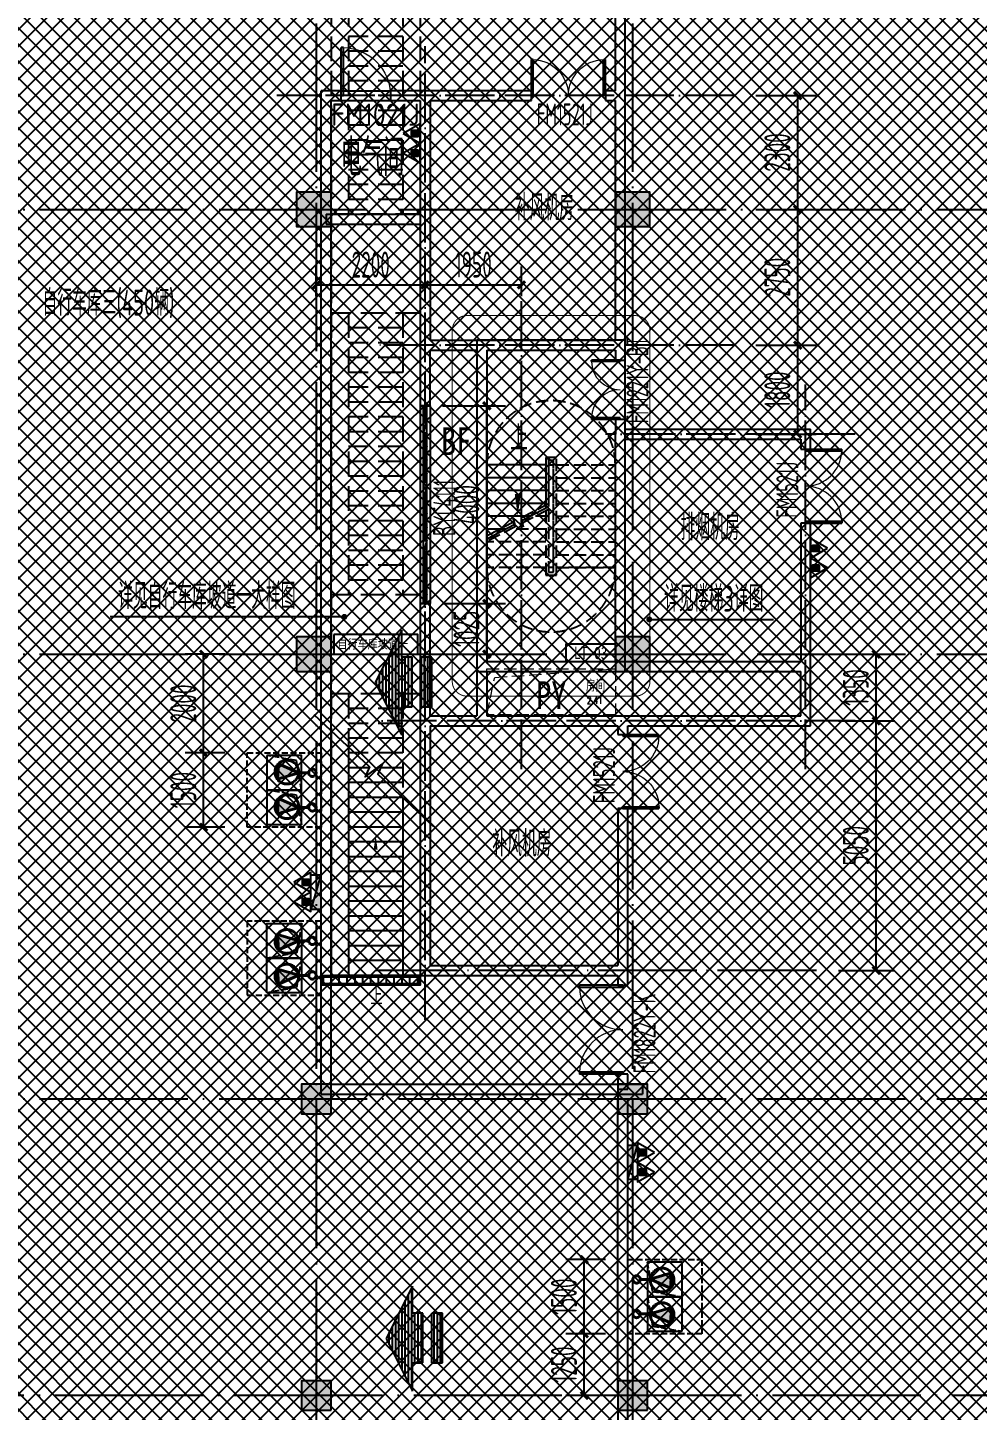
# Model space of a CAD drawing. Extents: x -473190 to 2138458, y -81875 to 2633646.
# Drawn here: x -70038 to -50824, y -31489 to -3513 of the extents above; entities that cross this region are included whole.
import ezdxf
from ezdxf.enums import TextEntityAlignment as Align

# ---------------------------------------------------------------- set-up
doc = ezdxf.new("R2010")
doc.units = 0
doc.header["$LTSCALE"] = 1000
for name, pattern in [('DASH', [0.35, 0.25, -0.1]), ('DOTE', [2.42, 2, -0.2, 0.02, -0.2]), ('排水', [1.1, 1, -0.1])]:
    doc.linetypes.add(name, pattern=pattern)
for name, color, linetype in [('03小品', 2, 'Continuous'), ('A-COLUMN', 2, 'Continuous'), ('A-ROOM_NAME', 23, 'Continuous'), ('A-STAIR', 3, 'Continuous'), ('A-WALL', 2, 'Continuous'), ('DIM_LEAD', 3, 'Continuous'), ('DIM_SYMB', 3, 'Continuous'), ('DOOR_FIRE', 4, 'Continuous'), ('DOOR_FIRE_TEXT', 7, 'Continuous'), ('DOTE', 1, 'DOTE'), ('PUB_DIM', 3, 'Continuous'), ('PUB_HATCH', 8, 'Continuous'), ('PUB_TEXT', 7, 'Continuous'), ('SPACE', 7, 'Continuous'), ('SRC-03F$0$A-SYMB-NUMB-T', 4, 'Continuous'), ('SRC-03F$0$A-WALL', 7, 'Continuous'), ('STAIR', 2, 'Continuous'), ('W-EQUIP_消火栓', 7, 'Continuous'), ('W-EQUIP_灭火器', 7, 'Continuous'), ('WINDOW', 4, 'Continuous'), ('WINDOW_TEXT', 7, 'Continuous'), ('排水', 4, 'Continuous'), ('索引线', 252, 'Continuous'), ('集水坑', 4, 'Continuous'), ('雨棚投影', 147, 'Continuous')]:
    doc.layers.add(name, color=color, linetype=linetype)
doc.layers.add('GPS-污水', color=2, linetype='排水', lineweight=40)
doc.layers.add('HOLE', color=52, linetype='Continuous', lineweight=15)
doc.styles.add('8B2_01', font='simhei.ttf', dxfattribs={"width": 0.8})
doc.styles.add('8B2_02', font='tssdeng.shx', dxfattribs={"width": 0.6, "bigfont": 'TSSDCHN.shx'})
doc.styles.add('_TCH_DIM', font='SIMPLEX', dxfattribs={"bigfont": 'GBCBIG'})
doc.styles.add('_TCH_DIM_T3', font='tssdeng.shx', dxfattribs={"width": 0.564706, "bigfont": '@@@tssdchn.shx'})
doc.styles.add('_TCH_SPACE', font='SIMPLEX', dxfattribs={"height": 5, "bigfont": 'GBCBIG'})
doc.styles.add('_TCH_WINDOW', font='tssdeng.shx', dxfattribs={"width": 0.8, "height": 3.5, "bigfont": 'tssdchn.shx'})
doc.styles.add('SRC-03F$0$ECADI-TXT', font='simplex.shx', dxfattribs={"bigfont": 'hztxt.shx'})
doc.styles.get("Standard").update_dxf_attribs({"font": 'gbenor.shx', "bigfont": 'gbcbig.shx'})
doc.dimstyles.new('_TCH_ARCH&&150', dxfattribs={"dimtxt": 525, "dimasz": 150, "dimexe": 375, "dimexo": 450, "dimgap": 150, "dimtad": 1, "dimdec": 0, "dimzin": 0, "dimdsep": 46, "dimtxsty": '_TCH_DIM_T3', "dimblk": 'ARCHTICK', "dimcen": 0.09, "dimclrt": 7, "dimazin": 2, "dimtfac": 1, "dimtdec": 0, "dimtix": 1, "dimtmove": 2, "dimatfit": 3, "dimfxl": 0, "dimtolj": 1, "dimtzin": 0, "dimarcsym": 0})
pattern_1 = [(180, (1311608.96, -1168846.2), (8e-15, -101.6), [])]

# ---------------------------------------------------------------- blocks, each defined once
blk = doc.blocks.new('自行车坡道')
at = {"layer": 'A-STAIR'}
for p, q in [((-72448, -339871), (-67495, -339871)), ((-67495, -341671), (-67495, -339871)), ((-72119, -340221), (-67495, -340221)), ((-71995, -340353), (-71995, -340221)), ((-71695, -340638), (-71695, -340221)), ((-71395, -340993), (-71395, -340221)), ((-71095, -341321), (-71095, -340221)), ((-70795, -341321), (-70795, -340221)), ((-70495, -341321), (-70495, -340221)), ((-70195, -341321), (-70195, -340221)), ((-69895, -341321), (-69895, -340221)), ((-69595, -341321), (-69595, -340221)), ((-69295, -341321), (-69295, -340221)), ((-68995, -341321), (-68995, -340221)), ((-68695, -341321), (-68695, -340221)), ((-68395, -341321), (-68395, -340221)), ((-68095, -341321), (-68095, -340221)), ((-67795, -341321), (-67795, -340221)), ((-71095, -341321), (-67495, -341321)), ((-70759, -341671), (-67495, -341671))]:
    blk.add_line(p, q, dxfattribs=at)
at = {"layer": 'DIM_SYMB'}
blk.add_lwpolyline([(-72776, -339521), (-71718, -340648), (-71513, -340560), (-71768, -340902), (-71564, -340812), (-70507, -341939)], dxfattribs=at)
at = {"layer": '雨棚投影', "color": 252, "linetype": 'DASH', "lineweight": -3, "ltscale": 2}
for p, q in [((-96295, -339871), (-72448, -339871)), ((-82895, -341671), (-82895, -339871)), ((-80895, -341671), (-80895, -339871)), ((-75195, -341671), (-75195, -339871)), ((-73195, -341671), (-73195, -339871)), ((-88595, -340221), (-82895, -340221)), ((-86495, -341321), (-86495, -340221)), ((-86195, -341321), (-86195, -340221)), ((-85895, -341321), (-85895, -340221)), ((-85595, -341321), (-85595, -340221)), ((-85295, -341321), (-85295, -340221)), ((-84995, -341321), (-84995, -340221)), ((-84695, -341321), (-84695, -340221)), ((-84395, -341321), (-84395, -340221)), ((-84095, -341321), (-84095, -340221)), ((-83795, -341321), (-83795, -340221)), ((-83495, -341321), (-83495, -340221)), ((-83195, -341321), (-83195, -340221)), ((-80895, -340221), (-75195, -340221)), ((-80595, -341321), (-80595, -340221)), ((-80295, -341321), (-80295, -340221)), ((-79995, -341321), (-79995, -340221)), ((-79695, -341321), (-79695, -340221)), ((-79395, -341321), (-79395, -340221)), ((-79095, -341321), (-79095, -340221)), ((-78795, -341321), (-78795, -340221)), ((-78495, -341321), (-78495, -340221)), ((-78195, -341321), (-78195, -340221)), ((-77895, -341321), (-77895, -340221)), ((-77595, -341321), (-77595, -340221)), ((-77295, -341321), (-77295, -340221)), ((-76995, -341321), (-76995, -340221)), ((-76695, -341321), (-76695, -340221)), ((-76395, -341321), (-76395, -340221)), ((-76095, -341321), (-76095, -340221)), ((-75795, -341321), (-75795, -340221)), ((-75495, -341321), (-75495, -340221)), ((-73195, -340221), (-72119, -340221)), ((-72895, -341321), (-72895, -340221)), ((-72595, -341321), (-72595, -340221)), ((-72295, -341321), (-72295, -340221)), ((-71995, -341321), (-71995, -340353)), ((-71695, -341321), (-71695, -340869)), ((-71395, -341321), (-71395, -340993)), ((-88595, -341321), (-82895, -341321)), ((-80895, -341321), (-75195, -341321)), ((-73195, -341321), (-71095, -341321)), ((-96295, -341671), (-70759, -341671))]:
    blk.add_line(p, q, dxfattribs=at)
blk = doc.blocks.new('$SB01_1')
h = blk.add_hatch(color=256)
h.dxf.hatch_style = 1
h.paths.add_polyline_path([(-0.381, -0.323), (0.5, 0), (-0.381, 0.323)])
h.paths.add_polyline_path([(0, 0), (0.002, 0), (0.002, 0.001), (0, 0.001)], flags=24)
h.paths.add_polyline_path([(0, -0.002), (0.003, -0.002), (0.003, -0.001), (0, -0.001)], flags=24)
h.paths.add_polyline_path([(0, -0.003), (0.003, -0.003), (0.003, -0.002), (0, -0.002)], flags=24)
for p, q in [((0.5, 0), (-0.381, 0.323)), ((-0.381, 0.323), (-0.381, -0.323)), ((0.5, 0), (-0.381, -0.323))]:
    blk.add_line(p, q)
blk.add_circle((0, 0), 0.5)
at = {"flags": 1}
for tag, p in [('UNIT', (0, 0)), ('SPEC', (0, -0.002)), ('WHAT', (0, -0.003))]:
    blk.add_attdef(tag, p, '', height=0.001, dxfattribs=at)
blk = doc.blocks.new('人防集水坑')
at = {"layer": 'GPS-污水', "linetype": '排水'}
for p, q in [((307486, 701151), (307284, 701151)), ((307486, 700451), (307284, 700451))]:
    blk.add_line(p, q, dxfattribs=at)
for centre in [(307561, 701151), (307561, 700451)]:
    blk.add_circle(centre, 75, dxfattribs=at)
at = {"layer": '集水坑', "linetype": 'DASH', "ltscale": 0.5}
blk.add_lwpolyline([(306241, 700051), (306241, 701551), (307741, 701551), (307741, 700051)], close=True, dxfattribs=at)
at = {"layer": '集水坑', "linetype": 'Continuous', "ltscale": 0.5}
for points in [[(306641, 701501), (306641, 700801), (307341, 700801), (307341, 701501)], [(306641, 700801), (306641, 700101), (307341, 700101), (307341, 700801)]]:
    blk.add_lwpolyline(points, close=True, dxfattribs=at)
at = {"layer": '集水坑', "linetype": 'DASH', "ltscale": 0.5}
for points in [[(307341, 700801), (307237, 701397), (306641, 701501)], [(307347, 700101), (307243, 700697), (306647, 700801)]]:
    blk.add_lwpolyline(points, dxfattribs=at)
at = {"layer": 'GPS-污水', "linetype": '排水', "xscale": -480.0000000000002, "yscale": 480.0000000000002, "zscale": 480.0000000000002, "rotation": 176.2535374729293}
for p in [(307045, 701164, 0), (307045, 700464, 0)]:
    blk.add_blockref('$SB01_1', p, dxfattribs=at)
blk = doc.blocks.new('_ArchTick')
at = {"color": 0, "linetype": 'ByBlock', "const_width": 0.4}
blk.add_lwpolyline([(-0.5, -0.5), (0.5, 0.5)], dxfattribs=at)
blk = doc.blocks.new('*D5203')
at = {"layer": 'Defpoints', "color": 0, "transparency": 16777216}
for p in [(30705, -215668), (31584, -215668), (31584, -217168)]:
    blk.add_point(p, dxfattribs=at)
at = {"layer": 'PUB_DIM', "color": 0, "lineweight": -2, "transparency": 16777216}
for p, q in [((31134, -215668), (30330, -215668)), ((30705, -217168), (30705, -215668)), ((31134, -217168), (30330, -217168))]:
    blk.add_line(p, q, dxfattribs=at)
at = {"layer": 'PUB_DIM', "color": 0, "lineweight": -2, "transparency": 16777216, "xscale": 150, "yscale": 150, "zscale": 150}
for p, rotation in [((30705, -215668), 90), ((30705, -217168), 270)]:
    blk.add_blockref('_ArchTick', p, dxfattribs=dict(at, rotation=rotation))
at = {"layer": 'PUB_DIM', "color": 7, "transparency": 16777216, "insert": (30292, -216418), "char_height": 525, "attachment_point": 5, "rotation": 90, "style": '_TCH_DIM_T3'}
blk.add_mtext('\\A1;1500', dxfattribs=at)
blk = doc.blocks.new('*D5204')
at = {"layer": 'Defpoints', "color": 0, "transparency": 16777216}
for p in [(30705, -217168), (31584, -217168), (31584, -218418)]:
    blk.add_point(p, dxfattribs=at)
at = {"layer": 'PUB_DIM', "color": 0, "lineweight": -2, "transparency": 16777216}
for p, q in [((31134, -217168), (30330, -217168)), ((30705, -218418), (30705, -217168)), ((31134, -218418), (30330, -218418))]:
    blk.add_line(p, q, dxfattribs=at)
at = {"layer": 'PUB_DIM', "color": 0, "lineweight": -2, "transparency": 16777216, "xscale": 150, "yscale": 150, "zscale": 150}
for p, rotation in [((30705, -217168), 90), ((30705, -218418), 270)]:
    blk.add_blockref('_ArchTick', p, dxfattribs=dict(at, rotation=rotation))
at = {"layer": 'PUB_DIM', "color": 7, "transparency": 16777216, "insert": (30292, -217793), "char_height": 525, "attachment_point": 5, "rotation": 90, "style": '_TCH_DIM_T3'}
blk.add_mtext('\\A1;1250', dxfattribs=at)
blk = doc.blocks.new('*D5205')
at = {"layer": 'Defpoints', "color": 0, "transparency": 16777216}
for p in [(23004, -203418), (23884, -203418), (23884, -205418)]:
    blk.add_point(p, dxfattribs=at)
at = {"layer": 'PUB_DIM', "color": 0, "lineweight": -2, "transparency": 16777216}
for p, q in [((23434, -203418), (22629, -203418)), ((23004, -205418), (23004, -203418)), ((23434, -205418), (22629, -205418))]:
    blk.add_line(p, q, dxfattribs=at)
at = {"layer": 'PUB_DIM', "color": 0, "lineweight": -2, "transparency": 16777216, "xscale": 150, "yscale": 150, "zscale": 150}
for p, rotation in [((23004, -203418), 90), ((23004, -205418), 270)]:
    blk.add_blockref('_ArchTick', p, dxfattribs=dict(at, rotation=rotation))
at = {"layer": 'PUB_DIM', "color": 7, "transparency": 16777216, "insert": (22591, -204418), "char_height": 525, "attachment_point": 5, "rotation": 90, "style": '_TCH_DIM_T3'}
blk.add_mtext('\\A1;2000', dxfattribs=at)
blk = doc.blocks.new('*D5206')
at = {"layer": 'Defpoints', "color": 0, "transparency": 16777216}
for p in [(23004, -205418), (23884, -205418), (23884, -206918)]:
    blk.add_point(p, dxfattribs=at)
at = {"layer": 'PUB_DIM', "color": 0, "lineweight": -2, "transparency": 16777216}
for p, q in [((23434, -205418), (22629, -205418)), ((23004, -206918), (23004, -205418)), ((23434, -206918), (22629, -206918))]:
    blk.add_line(p, q, dxfattribs=at)
at = {"layer": 'PUB_DIM', "color": 0, "lineweight": -2, "transparency": 16777216, "xscale": 150, "yscale": 150, "zscale": 150}
for p, rotation in [((23004, -205418), 90), ((23004, -206918), 270)]:
    blk.add_blockref('_ArchTick', p, dxfattribs=dict(at, rotation=rotation))
at = {"layer": 'PUB_DIM', "color": 7, "transparency": 16777216, "insert": (22591, -206168), "char_height": 525, "attachment_point": 5, "rotation": 90, "style": '_TCH_DIM_T3'}
blk.add_mtext('\\A1;1500', dxfattribs=at)
blk = doc.blocks.new('TH66')
h = blk.add_hatch()
h.set_pattern_fill('ANSI31', color=246, scale=64, angle=135, style=0)
h.set_pattern_definition(pattern_1)
h.paths.add_polyline_path([(1277447, 511619), (1277447, 511948), (1278305, 511948), (1276651, 512782), (1274986, 511948), (1275880, 511948), (1275880, 511619)])
h = blk.add_hatch()
h.set_pattern_fill('ANSI31', color=246, scale=64, angle=135, style=0)
h.set_pattern_definition(pattern_1)
h.paths.add_polyline_path([(1277447, 510999), (1277447, 511335), (1275880, 511335), (1275880, 510999)])
at = {"color": 2}
for p, q in [((1276651, 512782), (1274986, 511948)), ((1278305, 511948), (1276651, 512782)), ((1274986, 511948), (1275880, 511948)), ((1275880, 511948), (1275880, 511619)), ((1277447, 511948), (1278305, 511948)), ((1277447, 511619), (1277447, 511948)), ((1275880, 511619), (1277447, 511619)), ((1275880, 511335), (1277447, 511335)), ((1275880, 511335), (1275880, 510999)), ((1277447, 510999), (1277447, 511335)), ((1275880, 510999), (1277447, 510999))]:
    blk.add_line(p, q, dxfattribs=at)
blk = doc.blocks.new('A$C145B3C7C')
at = {"xscale": 0.6400000000000001, "yscale": 0.6400000000000001, "zscale": 0.6400000000000001, "rotation": 90}
for p in [(348523, -994783), (348743, -1008057)]:
    blk.add_blockref('TH66', p, dxfattribs=at)
blk = doc.blocks.new('A$C4F5A101F')
at = {"layer": 'DOTE', "color": 127, "linetype": 'DOTE', "ltscale": 1.5}
for p, q in [((-266839.7, 16373.7), (-266839.7, -213765.2)), ((-260439.7, 16373.7), (-260439.7, -213765.2)), ((-167489.7, -189257.4), (-297848.4, -189257.4))]:
    blk.add_line(p, q, dxfattribs=at)
at = {"layer": 'DOTE', "color": 16, "linetype": 'DOTE', "ltscale": 1.5}
for p, q in [((-297848.4, -165257.4), (-173939.7, -165257.4)), ((-297848.4, -174257.4), (-173939.7, -174257.4)), ((-297848.4, -183257.4), (-173939.7, -183257.4))]:
    blk.add_line(p, q, dxfattribs=at)
blk = doc.blocks.new('SRC-03F$0$ECADI-TAG-CODE')
at = {"layer": 'SRC-03F$0$A-SYMB-NUMB-T', "color": 1}
blk.add_lwpolyline([(3.41, 8.1), (13.41, 8.1), (13.41, 4.6), (3.41, 4.6)], close=True, dxfattribs=at)
at = {"layer": 'SRC-03F$0$A-SYMB-NUMB-T', "style": 'SRC-03F$0$ECADI-TXT', "width": 0.7}
blk.add_attdef('CODE', text='', height=2.5, dxfattribs=at).set_placement((8.41, 6.35), align=Align.MIDDLE_CENTER)
blk = doc.blocks.new('*D5486')
at = {"layer": 'Defpoints', "color": 0, "transparency": 16777216}
for p in [(-730, -151050), (564, -151050), (-730, -152850)]:
    blk.add_point(p, dxfattribs=at)
at = {"layer": 'PUB_DIM', "color": 0, "lineweight": -2, "transparency": 16777216}
for p, q in [((-280, -151050), (939, -151050)), ((564, -152850), (564, -151050)), ((-280, -152850), (939, -152850))]:
    blk.add_line(p, q, dxfattribs=at)
at = {"layer": 'PUB_DIM', "color": 0, "lineweight": -2, "transparency": 16777216, "xscale": 150, "yscale": 150, "zscale": 150}
for p, rotation in [((564, -151050), 90), ((564, -152850), 270)]:
    blk.add_blockref('_ArchTick', p, dxfattribs=dict(at, rotation=rotation))
at = {"layer": 'PUB_DIM', "color": 7, "transparency": 16777216, "insert": (152, -151950), "char_height": 525, "attachment_point": 5, "rotation": 90, "style": '_TCH_DIM_T3'}
blk.add_mtext('\\A1;1800', dxfattribs=at)
blk = doc.blocks.new('*D5487')
at = {"layer": 'Defpoints', "color": 0, "transparency": 16777216}
for p in [(-730, -148300), (564, -148300), (-730, -151050)]:
    blk.add_point(p, dxfattribs=at)
at = {"layer": 'PUB_DIM', "color": 0, "lineweight": -2, "transparency": 16777216}
for p, q in [((-280, -148300), (939, -148300)), ((564, -151050), (564, -148300)), ((-280, -151050), (939, -151050))]:
    blk.add_line(p, q, dxfattribs=at)
at = {"layer": 'PUB_DIM', "color": 0, "lineweight": -2, "transparency": 16777216, "xscale": 150, "yscale": 150, "zscale": 150}
for p, rotation in [((564, -148300), 90), ((564, -151050), 270)]:
    blk.add_blockref('_ArchTick', p, dxfattribs=dict(at, rotation=rotation))
at = {"layer": 'PUB_DIM', "color": 7, "transparency": 16777216, "insert": (152, -149675), "char_height": 525, "attachment_point": 5, "rotation": 90, "style": '_TCH_DIM_T3'}
blk.add_mtext('\\A1;2750', dxfattribs=at)
blk = doc.blocks.new('*D5488')
at = {"layer": 'Defpoints', "color": 0, "transparency": 16777216}
for p in [(-730, -146000), (564, -146000), (-730, -148300)]:
    blk.add_point(p, dxfattribs=at)
at = {"layer": 'PUB_DIM', "color": 0, "lineweight": -2, "transparency": 16777216}
for p, q in [((-280, -146000), (939, -146000)), ((564, -148300), (564, -146000)), ((-280, -148300), (939, -148300))]:
    blk.add_line(p, q, dxfattribs=at)
at = {"layer": 'PUB_DIM', "color": 0, "lineweight": -2, "transparency": 16777216, "xscale": 150, "yscale": 150, "zscale": 150}
for p, rotation in [((564, -146000), 90), ((564, -148300), 270)]:
    blk.add_blockref('_ArchTick', p, dxfattribs=dict(at, rotation=rotation))
at = {"layer": 'PUB_DIM', "color": 7, "transparency": 16777216, "insert": (152, -147150), "char_height": 525, "attachment_point": 5, "rotation": 90, "style": '_TCH_DIM_T3'}
blk.add_mtext('\\A1;2300', dxfattribs=at)
blk = doc.blocks.new('*D5489')
at = {"layer": 'Defpoints', "color": 0, "transparency": 16777216}
for p in [(941, -157300), (2153, -157300), (941, -158650)]:
    blk.add_point(p, dxfattribs=at)
at = {"layer": 'PUB_DIM', "color": 0, "lineweight": -2, "transparency": 16777216}
for p, q in [((1391, -157300), (2528, -157300)), ((2153, -158650), (2153, -157300)), ((1391, -158650), (2528, -158650))]:
    blk.add_line(p, q, dxfattribs=at)
at = {"layer": 'PUB_DIM', "color": 0, "lineweight": -2, "transparency": 16777216, "xscale": 150, "yscale": 150, "zscale": 150}
for p, rotation in [((2153, -157300), 90), ((2153, -158650), 270)]:
    blk.add_blockref('_ArchTick', p, dxfattribs=dict(at, rotation=rotation))
at = {"layer": 'PUB_DIM', "color": 7, "transparency": 16777216, "insert": (1740, -157975), "char_height": 525, "attachment_point": 5, "rotation": 90, "style": '_TCH_DIM_T3'}
blk.add_mtext('\\A1;1350', dxfattribs=at)
blk = doc.blocks.new('*D5490')
at = {"layer": 'Defpoints', "color": 0, "transparency": 16777216}
for p in [(941, -158650), (2153, -158650), (941, -163700)]:
    blk.add_point(p, dxfattribs=at)
at = {"layer": 'PUB_DIM', "color": 0, "lineweight": -2, "transparency": 16777216}
for p, q in [((1391, -158650), (2528, -158650)), ((2153, -163700), (2153, -158650)), ((1391, -163700), (2528, -163700))]:
    blk.add_line(p, q, dxfattribs=at)
at = {"layer": 'PUB_DIM', "color": 0, "lineweight": -2, "transparency": 16777216, "xscale": 150, "yscale": 150, "zscale": 150}
for p, rotation in [((2153, -158650), 90), ((2153, -163700), 270)]:
    blk.add_blockref('_ArchTick', p, dxfattribs=dict(at, rotation=rotation))
at = {"layer": 'PUB_DIM', "color": 7, "transparency": 16777216, "insert": (1740, -161175), "char_height": 525, "attachment_point": 5, "rotation": 90, "style": '_TCH_DIM_T3'}
blk.add_mtext('\\A1;5050', dxfattribs=at)
blk = doc.blocks.new('*D5491')
at = {"layer": 'Defpoints', "color": 0, "transparency": 16777216}
for p in [(-6975, -149829), (-9175, -150505), (-6975, -150505)]:
    blk.add_point(p, dxfattribs=at)
at = {"layer": 'PUB_DIM', "color": 0, "lineweight": -2, "transparency": 16777216}
for p, q in [((-9175, -150055), (-9175, -149454)), ((-6975, -150055), (-6975, -149454)), ((-9175, -149829), (-6975, -149829))]:
    blk.add_line(p, q, dxfattribs=at)
at = {"layer": 'PUB_DIM', "color": 0, "lineweight": -2, "transparency": 16777216, "xscale": 150, "yscale": 150, "zscale": 150, "rotation": 180}
blk.add_blockref('_ArchTick', (-9175, -149829), dxfattribs=at)
at = {"layer": 'PUB_DIM', "color": 0, "lineweight": -2, "transparency": 16777216, "xscale": 150, "yscale": 150, "zscale": 150}
blk.add_blockref('_ArchTick', (-6975, -149829), dxfattribs=at)
at = {"layer": 'PUB_DIM', "color": 7, "transparency": 16777216, "insert": (-8075, -149417), "char_height": 525, "attachment_point": 5, "style": '_TCH_DIM_T3'}
blk.add_mtext('\\A1;2200', dxfattribs=at)
blk = doc.blocks.new('*D5492')
at = {"layer": 'Defpoints', "color": 0, "transparency": 16777216}
for p in [(-5025, -149829), (-6975, -150505), (-5025, -150505)]:
    blk.add_point(p, dxfattribs=at)
at = {"layer": 'PUB_DIM', "color": 0, "lineweight": -2, "transparency": 16777216}
for p, q in [((-6975, -150055), (-6975, -149454)), ((-5025, -150055), (-5025, -149454)), ((-6975, -149829), (-5025, -149829))]:
    blk.add_line(p, q, dxfattribs=at)
at = {"layer": 'PUB_DIM', "color": 0, "lineweight": -2, "transparency": 16777216, "xscale": 150, "yscale": 150, "zscale": 150, "rotation": 180}
blk.add_blockref('_ArchTick', (-6975, -149829), dxfattribs=at)
at = {"layer": 'PUB_DIM', "color": 0, "lineweight": -2, "transparency": 16777216, "xscale": 150, "yscale": 150, "zscale": 150}
blk.add_blockref('_ArchTick', (-5025, -149829), dxfattribs=at)
at = {"layer": 'PUB_DIM', "color": 7, "transparency": 16777216, "insert": (-6000, -149417), "char_height": 525, "attachment_point": 5, "style": '_TCH_DIM_T3'}
blk.add_mtext('\\A1;1950', dxfattribs=at)
blk = doc.blocks.new('*D5593')
at = {"layer": 'Defpoints', "color": 0, "transparency": 16777216}
for p in [(-7075, -152275), (-5725, -152275), (-7075, -156275)]:
    blk.add_point(p, dxfattribs=at)
at = {"layer": 'PUB_DIM', "color": 0, "lineweight": -2, "transparency": 16777216}
for p, q in [((-6625, -152275), (-5350, -152275)), ((-5725, -156275), (-5725, -152275)), ((-6625, -156275), (-5350, -156275))]:
    blk.add_line(p, q, dxfattribs=at)
at = {"layer": 'PUB_DIM', "color": 0, "lineweight": -2, "transparency": 16777216, "xscale": 150, "yscale": 150, "zscale": 150}
for p, rotation in [((-5725, -152275), 90), ((-5725, -156275), 270)]:
    blk.add_blockref('_ArchTick', p, dxfattribs=dict(at, rotation=rotation))
at = {"layer": 'PUB_DIM', "color": 7, "transparency": 16777216, "insert": (-6138, -154275), "char_height": 525, "attachment_point": 5, "rotation": 90, "style": '_TCH_DIM_T3'}
blk.add_mtext('\\A1;4000', dxfattribs=at)
blk = doc.blocks.new('*D5594')
at = {"layer": 'Defpoints', "color": 0, "transparency": 16777216}
for p in [(-7075, -156275), (-5725, -156275), (-7075, -157300)]:
    blk.add_point(p, dxfattribs=at)
at = {"layer": 'PUB_DIM', "color": 0, "lineweight": -2, "transparency": 16777216}
for p, q in [((-6625, -156275), (-5350, -156275)), ((-5725, -156275), (-5725, -156125)), ((-5725, -157300), (-5725, -156275)), ((-6625, -157300), (-5350, -157300)), ((-5725, -157300), (-5725, -157450))]:
    blk.add_line(p, q, dxfattribs=at)
at = {"layer": 'PUB_DIM', "color": 0, "lineweight": -2, "transparency": 16777216, "xscale": 150, "yscale": 150, "zscale": 150}
for p, rotation in [((-5725, -156275), 270), ((-5725, -157300), 90)]:
    blk.add_blockref('_ArchTick', p, dxfattribs=dict(at, rotation=rotation))
at = {"layer": 'PUB_DIM', "color": 7, "transparency": 16777216, "insert": (-6138, -156788), "char_height": 525, "attachment_point": 5, "rotation": 90, "style": '_TCH_DIM_T3'}
blk.add_mtext('\\A1;1025', dxfattribs=at)
blk = doc.blocks.new('A$C5C451EB0')
at = {"layer": '03小品'}
h = blk.add_hatch(dxfattribs=at)
h.set_pattern_fill('ANSI31', color=8, scale=100, angle=495, style=0)
h.set_pattern_definition([(180, (-767005.92, 3086967.97), (-1e-13, -158.75), [])])
h.paths.add_polyline_path([(-170, -170), (-30, -170), (-30, 1770), (-170, 1770)])
at = {"layer": '03小品', "color": 4}
blk.add_lwpolyline([(0, 367), (0, -200), (-200, -200), (-200, 1800), (0, 1800), (0, 367)], dxfattribs=at)
blk.add_lwpolyline([(-30, 367), (-30, -170), (-170, -170), (-170, 1770), (-30, 1770)], close=True, dxfattribs=at)
at = {"layer": '雨棚投影', "linetype": 'DASH', "lineweight": -3, "ltscale": 2}
blk.add_line((0, 1800), (0, -200), dxfattribs=at)
blk = doc.blocks.new('$TwtSys$00000434')
for p, q in [((-0.5, 0.5), (-0.5, -0.5)), ((-0.5, -0.5), (0.5, 0.5)), ((0.5, 0.5), (-0.5, 0.5)), ((0.5, -0.5), (0.5, 0.5)), ((-0.5, -0.5), (0.5, -0.5))]:
    blk.add_line(p, q)
blk.add_solid([(0.5, -0.5), (0.5, 0.5), (-0.5, -0.5)])
blk = doc.blocks.new('$TwtSys$00000546')
h = blk.add_hatch()
h.set_pattern_fill('ANSI31', color=256, scale=200, style=0)
h.set_pattern_definition([(45, (-38543.802, -6670.83), (-17.67767, 17.67767), [])])
h.paths.add_polyline_path([(-65, 174), (65, 174), (65, 44), (-65, 44)])
for points in [[(0, 344), (-198, 0), (198, 0)], [(-65, 174), (65, 174), (65, 44), (-65, 44)]]:
    blk.add_lwpolyline(points, close=True)
blk = doc.blocks.new('_FZH')
blk.add_lwpolyline([(-0.5, -0.5), (0.5, -0.5), (0.5, 0.5), (-0.5, 0.5)], close=True)
at = {"layer": 'PUB_HATCH'}
blk.add_solid([(-0.5, -0.5), (0.5, -0.5), (-0.5, 0.5), (0.5, 0.5)], dxfattribs=at)
blk = doc.blocks.new('zzzzzzzzzzzzzzzz')
at = {"layer": 'A-COLUMN', "rotation": 90}
for p, xscale, yscale, zscale in [((-82159, -337260), 700, 700, 700), ((-75709, -337260), 700, 700, 700), ((-82159, -346260), 700, 700, 700), ((-75709, -346260), 700, 700, 700), ((-82109, -355260), 600, 600, 600), ((-75709, -355260), 600, 600, 600), ((-82109, -361260), 600, 600, 600), ((-75709, -361260), 600, 600, 600)]:
    blk.add_blockref('_FZH', p, dxfattribs=dict(at, xscale=xscale, yscale=yscale, zscale=zscale))
blk = doc.blocks.new('A$C11751E51')
at = {"layer": 'HOLE', "linetype": 'DASH'}
blk.add_lwpolyline([(-124781.5, -45472.6), (-127381.5, -45472.6), (-127381.5, -44547.6), (-124781.5, -44547.6)], close=True, dxfattribs=at)
blk.add_lwpolyline([(-127381.5, -45472.6), (-127223, -44718.5), (-124781.5, -44547.6)], dxfattribs=at)
at = {"layer": 'SPACE', "style": '_TCH_SPACE'}
blk.add_text('房间', height=241.13, dxfattribs=at).set_placement((-125374.6, -45005.4))
at = {"layer": 'SPACE', "style": '_TCH_SPACE', "width": 0.705882}
blk.add_text('2.41', height=148.75, dxfattribs=at).set_placement((-125359.2, -45254.7))
blk = doc.blocks.new('ADFASDF')
h = blk.add_hatch()
h.set_pattern_fill('ANSI37', color=8, scale=150)
h.set_pattern_definition([(45, (0, 0), (-168.3798, 168.3798), []), (135, (0, 0), (-168.3798, -168.3798), [])])
h.paths.add_polyline_path([(521397, 239186), (521397, 224886), (539697, 224886), (539697, 169261), (524947, 169261), (524947, 171211), (527822, 171211), (527922, 176611), (501318, 176611), (501125, 109884), (530547, 109887), (530547, 107449), (538188, 100503), (536147, 98236), (540086, 94690), (517812, 69953), (517812, 59790), (482108, 20136), (405247, 20136), (405247, 26086), (391997, 40436), (391997, 64736), (399997, 64738), (399997, 239186), (409022, 239186)])
blk = doc.blocks.new('$DorLib2D$00000002')
for p, q in [((-0.5, 0), (-0.5, 0.4875)), ((-0.475, 0.4875), (-0.5, 0.4875)), ((-0.475, 0), (-0.475, 0.4875)), ((0.475, 0), (0.475, 0.4875)), ((0.475, 0.4875), (0.5, 0.4875)), ((0.5, 0), (0.5, 0.4875)), ((-0.5, 0), (-0.475, 0)), ((0.5, 0), (0.475, 0))]:
    blk.add_line(p, q)
at = {"lineweight": 13}
for centre, start, end in [((-0.4875, 0), 0, 88.53072), ((0.4875, 0), 91.46928, 180)]:
    blk.add_arc(centre, 0.4875, start, end, dxfattribs=at)
blk = doc.blocks.new('$DorLib2D$00000001')
for p, q in [((0.45, 0.975), (0.5, 0.975)), ((0.45, 0), (0.45, 0.975)), ((0.5, 0), (0.5, 0.975)), ((0.5, 0), (0.45, 0))]:
    blk.add_line(p, q)
at = {"lineweight": 13}
blk.add_arc((0.475, 0), 0.975, 91.4693, 180, dxfattribs=at)
blk = doc.blocks.new('$WINLIB2D$00000039')
at = {"color": 0}
for points in [[(-0.5, 0.5), (-0.5, -0.5)], [(0.5, 0.5), (-0.5, 0.5)], [(0.5, -0.5), (0.5, 0.5)], [(-0.5, 0.1667), (0.5, 0.1667)], [(-0.3839, -0.1667), (-0.448, 0.1667)], [(-0.3159, -0.1667), (-0.38, 0.1667)], [(-0.2479, -0.1667), (-0.312, 0.1667)], [(-0.1799, -0.1667), (-0.244, 0.1667)], [(-0.1119, -0.1667), (-0.176, 0.1667)], [(-0.0439, -0.1667), (-0.108, 0.1667)], [(0.0241, -0.1667), (-0.04, 0.1667)], [(0.0921, -0.1667), (0.028, 0.1667)], [(0.16, -0.1667), (0.0959, 0.1667)], [(0.228, -0.1667), (0.1639, 0.1667)], [(0.296, -0.1667), (0.2319, 0.1667)], [(0.364, -0.1667), (0.2999, 0.1667)], [(0.432, -0.1667), (0.3679, 0.1667)], [(0.5, -0.1667), (0.4359, 0.1667)], [(-0.4519, -0.1667), (-0.5, 0.0836)], [(-0.5, -0.1667), (0.5, -0.1667)], [(0.5, -0.5), (-0.5, -0.5)]]:
    blk.add_lwpolyline(points, dxfattribs=at)
blk = doc.blocks.new('A$C3672542B')
at = {"layer": '排水', "color": 3, "linetype": 'DASH'}
for points in [[(22643.2, -204177.7, 0, 0, 0), (23355.1, -204889.6, 160, 0, 0), (23779.3, -205313.9, 0, 0, 0)], [(22643.2, -208158.7, 0, 0, 0), (23355.1, -207446.8, 160, 0, 0), (23779.3, -207022.6, 0, 0, 0)], [(34324.2, -214427.7, 0, 0, 0), (33612.3, -215139.6, 160, 0, 0), (33188.1, -215563.9, 0, 0, 0)], [(34324.2, -218408.7, 0, 0, 0), (33612.3, -217696.8, 160, 0, 0), (33188.1, -217272.6, 0, 0, 0)]]:
    blk.add_lwpolyline(points, format="xyseb", dxfattribs=at)
at = {"layer": '集水坑', "linetype": 'Continuous'}
blk.add_blockref('人防集水坑', (-282357.4, -906968.9), dxfattribs=at)
at = {"layer": '集水坑', "linetype": 'Continuous', "xscale": -1, "rotation": 180}
blk.add_blockref('人防集水坑', (-282357.4, 491232.5), dxfattribs=at)
at = {"layer": '集水坑', "linetype": 'Continuous', "rotation": 179.9999999999999}
blk.add_blockref('人防集水坑', (339324.7, 484382.5), dxfattribs=at)
at = {"layer": 'PUB_DIM'}
for p1, p2, distance, picture, middle in [((23883.7, -205418.2), (23883.7, -203418.2), 879.7, '*D5205', (22591.5, -204418.2)), ((23883.7, -206918.2), (23883.7, -205418.2), 879.7, '*D5206', (22591.5, -206168.2)), ((31583.7, -217168.2), (31583.7, -215668.2), 878.7, '*D5203', (30292.5, -216418.2)), ((31583.7, -218418.2), (31583.7, -217168.2), 878.7, '*D5204', (30292.5, -217793.2))]:
    dim = blk.add_aligned_dim(p1=p1, p2=p2, distance=distance, dimstyle='_TCH_ARCH&&150', dxfattribs=at)
    dim.commit()
    dim.dimension.update_dxf_attribs({"geometry": picture, "text_midpoint": middle})
blk = doc.blocks.new('A$C2B5B1B2C')
at = {"layer": 'DOTE', "linetype": 'DOTE', "ltscale": 0.5}
for p, q in [((-6975, -164700), (-6975, -145000)), ((-729.7, -146000), (-9975, -146000)), ((-5025, -159625), (-5025, -150043.7)), ((-729.7, -151050), (-7975, -151050)), ((725, -159625), (725, -151843.7)), ((1725, -152850), (-3325, -152850)), ((1725, -158650), (-7975, -158650))]:
    blk.add_line(p, q, dxfattribs=at)
at = {"layer": 'DOTE'}
blk.add_line((941.4, -163700), (-7975, -163700), dxfattribs=at)
at = {"layer": 'PUB_DIM'}
for p1, p2, distance, picture, middle in [((-729.7, -148300), (-729.7, -146000), -1294, '*D5488', (151.7, -147150)), ((-729.7, -151050), (-729.7, -148300), -1294, '*D5487', (151.7, -149675)), ((-9175, -150505.1), (-6975, -150505.1), 676, '*D5491', (-8075, -149416.6)), ((-6975, -150505.1), (-5025, -150505.1), 676, '*D5492', (-6000, -149416.6)), ((-729.7, -152850), (-729.7, -151050), -1294, '*D5486', (151.7, -151950)), ((-7075, -156275.1), (-7075, -152275.1), -1350, '*D5593', (-6137.5, -154275.1)), ((-7075, -157300), (-7075, -156275.1), -1350, '*D5594', (-6137.5, -156787.6)), ((941.4, -158650), (941.4, -157300), -1211.3, '*D5489', (1740.2, -157975)), ((941.4, -163700), (941.4, -158650), -1211.3, '*D5490', (1740.2, -161175))]:
    dim = blk.add_aligned_dim(p1=p1, p2=p2, distance=distance, dimstyle='_TCH_ARCH&&150', dxfattribs=at)
    dim.commit()
    dim.dimension.update_dxf_attribs({"geometry": picture, "text_midpoint": middle})

msp = doc.modelspace()

# ---------------------------------------------------------------- linework, layer by layer
at = {"color": 1}
msp.add_lwpolyline([(-63842, -15789.4), (-63842, -16189.4), (-62142, -16189.4), (-62142, -15789.4), (-63842, -15789.4)], dxfattribs=at)
at = {"layer": 'A-STAIR', "color": 252, "linetype": 'DASH'}
for p, q in [((-59337.7, -12209.4), (-59557.7, -12209.4)), ((-59557.7, -12209.4), (-59557.7, -13179.5)), ((-59397.7, -12269.4), (-59497.7, -12269.4)), ((-59497.7, -12269.4), (-59497.7, -13148.3)), ((-59397.7, -14529.4), (-59397.7, -12269.4)), ((-59337.7, -14589.4), (-59337.7, -12209.4)), ((-60747.7, -12359.4), (-60747.7, -13797.8)), ((-59557.7, -12359.4), (-60747.7, -12359.4)), ((-59497.7, -12359.4), (-59497.7, -13148.3)), ((-59497.7, -12359.4), (-59397.7, -12359.4)), ((-59397.7, -14439.4), (-59397.7, -12359.4)), ((-59337.7, -12359.4), (-58147.7, -12359.4)), ((-58147.7, -14439.4), (-58147.7, -12359.4)), ((-59557.7, -12619.4), (-60747.7, -12619.4)), ((-59337.7, -12619.4), (-58147.7, -12619.4)), ((-59557.7, -12879.4), (-60747.7, -12879.4)), ((-59557.7, -13139.4), (-60747.7, -13139.4)), ((-59497.7, -13148.3), (-60054.2, -13437.5)), ((-59337.7, -12879.4), (-58147.7, -12879.4)), ((-59337.7, -13139.4), (-58147.7, -13139.4)), ((-59981, -13399.4), (-60747.7, -13399.4)), ((-59497.7, -13261), (-60031.9, -13538.5)), ((-59557.7, -13399.4), (-59764.1, -13399.4)), ((-59557.7, -13292.2), (-59557.7, -14589.4)), ((-59497.7, -13261), (-59497.7, -14439.4)), ((-59497.7, -13261), (-59497.7, -14529.4)), ((-59337.7, -13399.4), (-58147.7, -13399.4)), ((-60195.9, -13511.1), (-60747.7, -13797.8)), ((-60173.6, -13612.2), (-60747.7, -13910.5)), ((-60481.4, -13659.4), (-60747.7, -13659.4)), ((-59557.7, -13659.4), (-60264.5, -13659.4)), ((-60015.7, -13611.7), (-60213.9, -13429.8)), ((-60213.9, -13429.8), (-60173.6, -13612.2)), ((-60054.2, -13437.5), (-60015.7, -13611.7)), ((-59337.7, -13659.4), (-58147.7, -13659.4)), ((-60747.7, -13910.5), (-60747.7, -14439.4)), ((-59557.7, -13919.4), (-60747.7, -13919.4)), ((-59337.7, -13919.4), (-58147.7, -13919.4)), ((-59557.7, -14179.4), (-60747.7, -14179.4)), ((-59337.7, -14179.4), (-58147.7, -14179.4)), ((-59557.7, -14439.4), (-60747.7, -14439.4)), ((-60747.7, -14439.4), (-60747.7, -16339.4)), ((-59557.7, -14439.4), (-60747.7, -14439.4)), ((-59397.7, -14439.4), (-59497.7, -14439.4)), ((-59497.7, -14529.4), (-59397.7, -14529.4)), ((-59337.7, -14439.4), (-58147.7, -14439.4)), ((-58147.7, -14439.4), (-59337.7, -14439.4)), ((-58147.7, -16339.4), (-58147.7, -14439.4)), ((-59557.7, -14589.4), (-59337.7, -14589.4)), ((-60747.7, -16339.4), (-58147.7, -16339.4))]:
    msp.add_line(p, q, dxfattribs=at)
at = {"layer": 'A-STAIR'}
for p, q in [((-59557.7, -12239.4), (-59557.7, -13235.8)), ((-59497.7, -12239.4), (-59557.7, -12239.4)), ((-59497.7, -12239.4), (-59497.7, -13204.7)), ((-60747.7, -12359.4), (-60747.7, -13854.2)), ((-59557.7, -12359.4), (-60747.7, -12359.4)), ((-59497.7, -12359.4), (-59497.7, -13204.7)), ((-59557.7, -12619.4), (-60747.7, -12619.4)), ((-59557.7, -12879.4), (-60747.7, -12879.4)), ((-59557.7, -13139.4), (-60747.7, -13139.4)), ((-59872.5, -13399.4), (-60747.7, -13399.4)), ((-60043, -13488), (-59497.7, -13204.7)), ((-60747.7, -13854.2), (-60184.7, -13561.6)), ((-60372.9, -13659.4), (-60747.7, -13659.4)), ((-60184.7, -13561.6), (-60213.9, -13429.8)), ((-60213.9, -13429.8), (-60015.7, -13611.7)), ((-60015.7, -13611.7), (-60043, -13488))]:
    msp.add_line(p, q, dxfattribs=at)
at = {"layer": 'A-WALL'}
for p, q in [((-58147.7, -4789.4), (-58147.7, 1810.6)), ((-57947.7, -4889.4), (-57947.7, 1810.6)), ((-63697.7, -4789.4), (-64097.7, -4789.4)), ((-64097.7, -7189.4), (-64097.7, -4789.4)), ((-63897.7, -4989.4), (-63697.7, -4989.4)), ((-63897.7, -7189.4), (-63897.7, -4989.4)), ((-63697.7, -4989.4), (-63697.7, -4789.4)), ((-61997.7, -4789.4), (-62697.7, -4789.4)), ((-62697.7, -4789.4), (-62697.7, -4989.4)), ((-62697.7, -4989.4), (-62097.7, -4989.4)), ((-62097.7, -4989.4), (-62097.7, -7289.4)), ((-59847.7, -4789.4), (-61997.7, -4789.4)), ((-61897.7, -4989.4), (-59847.7, -4989.4)), ((-61897.7, -4989.4), (-61897.7, -7389.4)), ((-59847.7, -4989.4), (-59847.7, -4789.4)), ((-58147.7, -4789.4), (-58347.7, -4789.4)), ((-58347.7, -4789.4), (-58347.7, -4989.4)), ((-58347.7, -4989.4), (-58147.7, -4989.4)), ((-58147.7, -7189.4), (-58147.7, -4989.4)), ((-57947.7, -7189.4), (-57947.7, -4889.4)), ((-64097.7, -16189.4), (-64097.7, -7189.4)), ((-63897.7, -16189.4), (-63897.7, -7189.4)), ((-58147.7, -9839.4), (-58147.7, -7189.4)), ((-57947.7, -9939.4), (-57947.7, -7189.4)), ((-63997.7, -7289.4), (-62097.7, -7289.4)), ((-63997.7, -7289.4), (-63997.7, -7489.4)), ((-63997.7, -7489.4), (-62097.7, -7489.4)), ((-62097.7, -7489.4), (-62097.7, -9933.1)), ((-61897.7, -7389.4), (-61897.7, -9839.4)), ((-62097.7, -9933.1), (-62097.7, -11164.5)), ((-61897.7, -9839.4), (-60747.7, -9839.4)), ((-61897.7, -11164.5), (-61897.7, -10039.4)), ((-61897.7, -10039.4), (-60947.7, -10039.4)), ((-60947.7, -10039.4), (-60947.7, -16439.4)), ((-60747.7, -9839.4), (-58147.7, -9839.4)), ((-60747.7, -10039.4), (-60747.7, -16339.4)), ((-60747.7, -10039.4), (-58147.7, -10039.4)), ((-58147.7, -10039.4), (-58147.7, -10239.4)), ((-57947.7, -10239.4), (-57947.7, -9939.4)), ((-58147.7, -10239.4), (-57947.7, -10239.4)), ((-62097.7, -11164.5), (-61897.7, -11164.5)), ((-57947.7, -11439.4), (-58147.7, -11439.4)), ((-58147.7, -11439.4), (-58147.7, -11739.4)), ((-57947.7, -11639.4), (-57947.7, -11439.4)), ((-58147.7, -16189.4), (-58147.7, -11739.4)), ((-57947.7, -11639.4), (-54197.7, -11639.4)), ((-54197.7, -12039.4), (-54197.7, -11639.4)), ((-57947.7, -16189.4), (-57947.7, -11839.4)), ((-57947.7, -11839.4), (-54397.7, -11839.4)), ((-54397.7, -11839.4), (-54397.7, -12039.4)), ((-54397.7, -12039.4), (-54197.7, -12039.4)), ((-54197.7, -13539.4), (-54397.7, -13539.4)), ((-54397.7, -13539.4), (-54397.7, -16339.4)), ((-54197.7, -16439.4), (-54197.7, -13539.4)), ((-61897.7, -15164.5), (-62097.7, -15164.5)), ((-62097.7, -15164.5), (-62097.7, -17539.4)), ((-61897.7, -17439.4), (-61897.7, -15164.5)), ((-64097.7, -25089.4), (-64097.7, -16189.4)), ((-63897.7, -24889.4), (-63897.7, -16189.4)), ((-58147.7, -16189.4), (-57947.7, -16189.4)), ((-60947.7, -16439.4), (-60947.7, -17439.4)), ((-60747.7, -16339.4), (-57797.7, -16339.4)), ((-57797.7, -16339.4), (-54397.7, -16339.4)), ((-54197.7, -17639.4), (-54197.7, -16439.4)), ((-60747.7, -16539.4), (-57797.7, -16539.4)), ((-60747.7, -16539.4), (-60747.7, -17439.4)), ((-57797.7, -16539.4), (-54397.7, -16539.4)), ((-54397.7, -17439.4), (-54397.7, -16539.4)), ((-62097.7, -17539.4), (-62097.7, -22689.4)), ((-61897.7, -17439.4), (-60947.7, -17439.4)), ((-60747.7, -17439.4), (-57997.7, -17439.4)), ((-57997.7, -17439.4), (-54397.7, -17439.4)), ((-61897.7, -17639.4), (-61897.7, -22489.4)), ((-61897.7, -17639.4), (-60747.7, -17639.4)), ((-60747.7, -17639.4), (-58097.7, -17639.4)), ((-58097.7, -17639.4), (-58097.7, -17814.4)), ((-58097.7, -17814.4), (-57897.7, -17814.4)), ((-57897.7, -17814.4), (-57897.7, -17639.4)), ((-57897.7, -17639.4), (-54197.7, -17639.4)), ((-57897.7, -19314.4), (-58097.7, -19314.4)), ((-58097.7, -19314.4), (-58097.7, -22489.4)), ((-57897.7, -22589.4), (-57897.7, -19314.4)), ((-61897.7, -22489.4), (-58097.7, -22489.4)), ((-57897.7, -22889.4), (-57897.7, -22589.4)), ((-62097.7, -22689.4), (-58097.7, -22689.4)), ((-58097.7, -22689.4), (-58097.7, -22889.4)), ((-58097.7, -22889.4), (-57897.7, -22889.4)), ((-63897.7, -24889.4), (-57597.7, -24889.4)), ((-57897.7, -24689.4), (-58097.7, -24689.4)), ((-58097.7, -24689.4), (-58097.7, -24989.4)), ((-57897.7, -24989.4), (-57897.7, -24689.4)), ((-57597.7, -24889.4), (-57597.7, -25089.4)), ((-64097.7, -25089.4), (-57597.7, -25089.4)), ((-58097.7, -24989.4), (-57897.7, -24989.4)), ((-58097.7, -31189.4), (-58097.7, -25189.4)), ((-58097.7, -25189.4), (-57897.7, -25189.4)), ((-57897.7, -31189.4), (-57897.7, -25189.4)), ((-58097.7, -31189.4), (-58097.7, -33289.4)), ((-57897.7, -33289.4), (-57897.7, -31189.4))]:
    msp.add_line(p, q, dxfattribs=at)
at = {"layer": 'DIM_LEAD'}
for p, q in [((-64585.6, -15434.5), (-68366.3, -15434.5)), ((-63630.8, -15434.5), (-64585.6, -15434.5)), ((-63630.8, -15434.5), (-64585.6, -15434.5)), ((-63630.8, -15434.5), (-64585.6, -15434.5)), ((-63630.8, -15434.5), (-64585.6, -15434.5)), ((-57462.2, -15486.1), (-56507.4, -15486.1)), ((-57462.2, -15486.1), (-56507.4, -15486.1)), ((-57462.2, -15486.1), (-56507.4, -15486.1)), ((-57462.2, -15486.1), (-56507.4, -15486.1)), ((-56507.4, -15486.1), (-54949.1, -15486.1))]:
    msp.add_line(p, q, dxfattribs=at)
at = {"layer": 'DIM_LEAD', "const_width": 60}
for points in [[(-63600.8, -15434.5, 1), (-63660.8, -15434.5, 1)], [(-63600.8, -15434.5, 1), (-63660.8, -15434.5, 1)], [(-63600.8, -15434.5, 1), (-63660.8, -15434.5, 1)], [(-63600.8, -15434.5, 1), (-63660.8, -15434.5, 1)], [(-57492.2, -15486.1, 1), (-57432.2, -15486.1, 1)], [(-57492.2, -15486.1, 1), (-57432.2, -15486.1, 1)], [(-57492.2, -15486.1, 1), (-57432.2, -15486.1, 1)], [(-57492.2, -15486.1, 1), (-57432.2, -15486.1, 1)]]:
    msp.add_lwpolyline(points, format="xyb", close=True, dxfattribs=at)
at = {"layer": 'DIM_SYMB'}
for points in [[(-60122.7, -12229.4, 0, 0, 0), (-60122.7, -13399.4, 0, 120, 0), (-60122.7, -12949.4, 0, 0, 0)], [(-62997.7, -22689.4, 0, 0, 0), (-62997.7, -19847.7, 0, 80, 0), (-62997.7, -20147.7, 0, 0, 0)]]:
    msp.add_lwpolyline(points, format="xyseb", dxfattribs=at)
at = {"layer": 'STAIR', "color": 9, "linetype": 'DASH'}
for centre, start, end in [((-59447.7, -12359.4), 0, 180), ((-59447.7, -14439.4), 180, 0)]:
    msp.add_arc(centre, 1300, start, end, dxfattribs=at)
at = {"layer": 'WINDOW'}
for p, q in [((-63697.7, -4789.4), (-62697.7, -4789.4)), ((-63697.7, -4989.4), (-62697.7, -4989.4))]:
    msp.add_line(p, q, dxfattribs=at)
at = {"layer": '索引线', "linetype": 'DASH', "const_width": 20}
msp.add_lwpolyline([(-61147.7, -17039.4), (-57747.7, -17039.4, 0.4142136), (-57447.7, -16739.4), (-57447.7, -9639.4, 0.4142136), (-57747.7, -9339.4), (-61147.7, -9339.4, 0.4142136), (-61447.7, -9639.4), (-61447.7, -16739.4, 0.4142136)], format="xyb", close=True, dxfattribs=at)
at = {"layer": '索引线'}
msp.add_lwpolyline([(-60947.7, -16539.4), (-57947.7, -16539.4), (-57947.7, -9839.4), (-60947.7, -9839.4)], close=True, dxfattribs=at)

# ---------------------------------------------------------------- block references
for name, p in [('A$C145B3C7C', (-83346.8, 160964.8)), ('A$C11751E51', (66633.7, 28058.1)), ('A$C3672542B', (-89481.4, 187228.8)), ('ADFASDF', (-477545, -71625.7)), ('A$C2B5B1B2C', (-55022.7, 141110.6))]:
    msp.add_blockref(name, p)
at = {"xscale": -1, "rotation": 90}
msp.add_blockref('自行车坡道', (-403768.3, -90184.3), dxfattribs=at)
at = {"rotation": 90}
msp.add_blockref('A$C5C451EB0', (-62297.7, -22689.4), dxfattribs=at)
at = {"layer": 'DOOR_FIRE'}
ref = msp.add_blockref('$DorLib2D$00000002', (-59097.7, -4889.4), dxfattribs=dict(at, xscale=-1500, yscale=1500, zscale=200))
ref.add_attrib('A', 'FM1521J', (-59737.4, -5492.4), dxfattribs={"layer": 'DOOR_FIRE_TEXT', "height": 446.25, "style": '_TCH_WINDOW', "width": 0.564706})
ref = msp.add_blockref('$DorLib2D$00000002', (-58047.7, -10839.4), dxfattribs=dict(at, xscale=1200, yscale=1200, zscale=200, rotation=90))
ref.add_attrib('A', 'FM1221Y-BT', (-57477.7, -11518), dxfattribs={"layer": 'DOOR_FIRE_TEXT', "height": 446.25, "rotation": 90, "style": '_TCH_WINDOW', "width": 0.564706})
ref = msp.add_blockref('$DorLib2D$00000002', (-54297.7, -12789.4), dxfattribs=dict(at, xscale=-1500, yscale=-1500, zscale=200, rotation=90))
ref.add_attrib('A', 'FM1521J', (-54445.5, -13429.1), dxfattribs={"layer": 'DOOR_FIRE_TEXT', "height": 446.25, "rotation": 90, "style": '_TCH_WINDOW', "width": 0.564706})
ref = msp.add_blockref('$DorLib2D$00000002', (-57997.7, -18564.4), dxfattribs=dict(at, xscale=1500, yscale=-1500, zscale=200, rotation=90))
ref.add_attrib('A', 'FM1521J', (-58154.5, -19204.1), dxfattribs={"layer": 'DOOR_FIRE_TEXT', "height": 446.25, "rotation": 90, "style": '_TCH_WINDOW', "width": 0.564706})
ref = msp.add_blockref('$DorLib2D$00000002', (-57997.7, -23789.4), dxfattribs=dict(at, xscale=1800, yscale=1800, zscale=200, rotation=90))
ref.add_attrib('A', 'FM1822Y-K', (-57334.1, -24671.4), dxfattribs={"layer": 'DOOR_FIRE_TEXT', "height": 446.25, "rotation": 90, "style": '_TCH_WINDOW', "width": 0.564706})
at = {"layer": 'SRC-03F$0$A-WALL'}
ref = msp.add_blockref('SRC-03F$0$ECADI-TAG-CODE', (-57806.9, -16799.4), dxfattribs=dict(at, xscale=-100, yscale=100, zscale=100))
ref.add_attrib('CODE', 'LT-03', dxfattribs={"layer": 'SRC-03F$0$A-SYMB-NUMB-T', "height": 250, "style": '8B2_01', "width": 0.8}).set_placement((-58647.7, -16164.4), align=Align.MIDDLE_CENTER)
at = {"layer": 'W-EQUIP_消火栓', "xscale": -700, "yscale": 200, "zscale": 700}
for p, rotation in [((-64206.3, -21002.5), 89.99999499104364), ((-57797.7, -26471.3), 269.9999949910436)]:
    msp.add_blockref('$TwtSys$00000434', p, dxfattribs=dict(at, rotation=rotation))
at = {"layer": 'W-EQUIP_灭火器'}
for p, rotation in [((-62097.7, -5655.5), 90), ((-62097.7, -6052.3), 90), ((-54197.7, -14048.2), 269.9999949910436), ((-54197.7, -14444.9), 269.9999949910436), ((-64306.3, -20804.1), 89.99999499104368), ((-64306.3, -21200.9), 89.99999499104368), ((-57697.7, -26272.9), 269.9999949910436), ((-57697.7, -26669.7), 269.9999949910436)]:
    msp.add_blockref('$TwtSys$00000546', p, dxfattribs=dict(at, rotation=rotation))
at = {"layer": 'WINDOW'}
ref = msp.add_blockref('$DorLib2D$00000001', (-63197.7, -4889.4), dxfattribs=dict(at, xscale=-1000, yscale=1000, zscale=-1000))
ref.add_attrib('A', 'FM1021J', (-63896.3, -5498.6), dxfattribs={"layer": 'WINDOW_TEXT', "height": 450})
ref = msp.add_blockref('$WINLIB2D$00000039', (-61997.7, -13164.5), dxfattribs=dict(at, xscale=-4000, yscale=-200, zscale=-4000, rotation=270))
ref.add_attrib('A', 'BYC4111', (-61387.7, -13799.4), dxfattribs={"layer": 'WINDOW_TEXT', "height": 446.25, "rotation": 90, "style": '_TCH_WINDOW', "width": 0.564706})
at = {"layer": '索引线', "color": 0}
msp.add_blockref('zzzzzzzzzzzzzzzz', (17910.9, 330071), dxfattribs=at)
at = {"layer": '雨棚投影', "linetype": 'DASH', "lineweight": -3, "ltscale": 2}
msp.add_blockref('A$C4F5A101F', (202642, 158068), dxfattribs=at)

# ---------------------------------------------------------------- texts
at = {"layer": 'A-ROOM_NAME', "style": '8B2_02', "width": 0.6}
for s, height, p in [('电气间', 750, (-63702.6, -6515.9)), ('补风机房', 525, (-60181.9, -7414.8)), ('自行车库三(450辆)', 525, (-69737.5, -9338.8)), ('排烟机房', 525, (-56828.6, -13884.9)), ('补风机房', 525, (-60636.8, -20284.3))]:
    msp.add_text(s, height=height, dxfattribs=at).set_placement(p)
at = {"layer": 'A-ROOM_NAME', "color": 1, "style": '8B2_01', "width": 0.8}
for s, height, p in [('BF', 563.29, (-61672.8, -12163.2)), ('自行车库坡道一', 187.76, (-63773.7, -16075.9)), ('PY', 563.29, (-59750.1, -17299.6))]:
    msp.add_text(s, height=height, dxfattribs=at).set_placement(p)
at = {"layer": 'PUB_TEXT', "style": '_TCH_DIM'}
for height, p in [(506.4, (-60279.1, -12071.9)), (337.6, (-63102, -23289.7))]:
    msp.add_text('上', height=height, dxfattribs=at).set_placement(p)
at = {"layer": 'PUB_TEXT', "style": '8B2_02', "width": 0.6}
for s, p in [('详见自行车库坡道一大样图', (-68208.8, -15277)), ('详见楼梯3详图', (-57159.5, -15328.6))]:
    msp.add_text(s, height=525, dxfattribs=at).set_placement(p)

doc.saveas('drawing.dxf')
